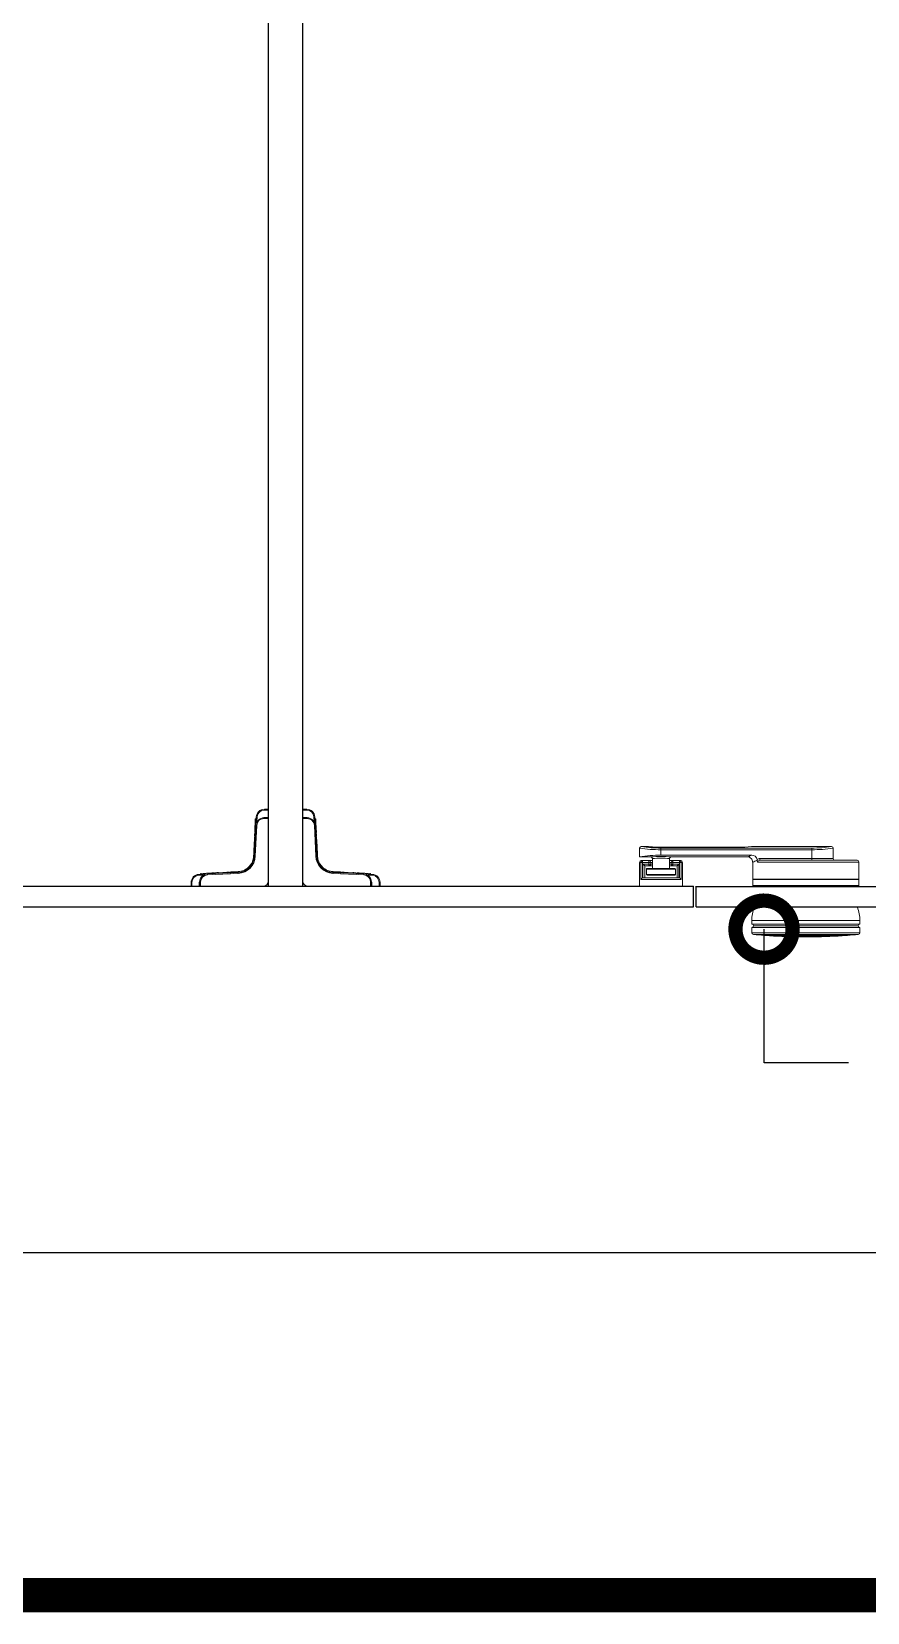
# Model space of a CAD drawing. Extents: x -256 to 8104, y -176 to 5714.
# Drawn here: x 3546.2 to 3789.9, y 2764.2 to 3225.4 of the extents above; entities that cross this region are included whole.
import ezdxf

# ---------------------------------------------------------------- set-up
doc = ezdxf.new("R2010")
doc.units = 0
doc.header["$LTSCALE"] = 30
doc.layers.get('0').update_dxf_attribs({"linetype": 'CONTINUOUS'})
for name, color, linetype in [('0_toilet', 6, 'CONTINUOUS'), ('경첩', 4, 'CONTINUOUS'), ('잠금쇠(회전형)', 4, 'CONTINUOUS'), ('치수', 1, 'CONTINUOUS'), ('해치', 8, 'CONTINUOUS')]:
    doc.layers.add(name, color=color, linetype=linetype)

# ---------------------------------------------------------------- blocks, each defined once
blk = doc.blocks.new('_DOTSMALL')
at = {"color": 0, "linetype": 'ByBlock', "const_width": 0.5}
blk.add_lwpolyline([(-0.0625, 0, 1), (0.0625, 0, 1)], format="xyb", close=True, dxfattribs=at)
blk = doc.blocks.new('A$C63EC304E')
at = {"layer": '치수', "color": 1, "xscale": 2.5, "yscale": 2.5, "zscale": 2.5, "rotation": 234.3098741996962}
blk.add_blockref('_DOTSMALL', (0.312, 0.312), dxfattribs=at)
blk = doc.blocks.new('A$C2BC9653E')
at = {"layer": '치수', "xscale": 0.3333333333333333, "yscale": 0.3333333333333333, "zscale": 0.3333333333333333}
blk.add_blockref('A$C63EC304E', (0, 0), dxfattribs=at)
blk = doc.blocks.new('A$C7FC71301')
at = {"layer": '치수', "rotation": 180}
blk.add_blockref('A$C2BC9653E', (0.208, 0.208), dxfattribs=at)
blk = doc.blocks.new('A$C4A20372B')
at = {"layer": '치수'}
blk.add_blockref('A$C7FC71301', (0, 0), dxfattribs=at)
blk = doc.blocks.new('A$C566469F5')
at = {"layer": '치수'}
blk.add_blockref('A$C4A20372B', (0, 0), dxfattribs=at)
blk = doc.blocks.new('A$C7E317CD4')
at = {"layer": '해치', "xscale": 2, "yscale": 2, "zscale": 2}
blk.add_blockref('A$C566469F5', (0, 0), dxfattribs=at)
blk = doc.blocks.new('A$C601D7F27')
at = {"layer": '치수'}
blk.add_blockref('A$C7E317CD4', (0, 0), dxfattribs=at)
blk = doc.blocks.new('A$C38802C08')
at = {"layer": '치수'}
blk.add_blockref('A$C601D7F27', (0, 0), dxfattribs=at)
blk = doc.blocks.new('FOLDING_06')
at = {"color": 8}
blk.add_line((2484.16, 2869.24), (4446.74, 2869.24), dxfattribs=at)
at = {"color": 8, "const_width": 10}
blk.add_lwpolyline([(47.44, 2769.24), (5831.98, 2769.24)], dxfattribs=at)
at = {"layer": '0_toilet'}
for p, q in [((3615.18, 3701.05), (3615.18, 2976.05)), ((3625.28, 2976.04), (3625.28, 3701.04)), ((3739.21, 2976.05), (3509.86, 2976.05)), ((3739.21, 2970.06), (3739.21, 2976.06)), ((3739.96, 2970.06), (3739.96, 2976.06)), ((3739.96, 2976.05), (4051.75, 2976.05)), ((3509.86, 2970.05), (3739.21, 2970.05)), ((3739.96, 2970.05), (4051.75, 2970.05))]:
    blk.add_line(p, q, dxfattribs=at)
at = {"layer": '경첩', "color": 4, "linetype": 'Continuous', "lineweight": 15}
for p, q in [((3614.04, 2998.3), (3614.04, 2998.55)), ((3615.18, 2998.55), (3614.04, 2998.55)), ((3614.04, 2998.3), (3615.18, 2998.3)), ((3615.18, 2998.3), (3615.18, 2998.55)), ((3615.18, 2996.15), (3615.18, 2998.3)), ((3625.28, 2998.55), (3626.42, 2998.55)), ((3625.28, 2998.3), (3625.28, 2998.55)), ((3625.28, 2996.15), (3625.28, 2998.3)), ((3626.42, 2998.3), (3625.28, 2998.3)), ((3626.42, 2998.3), (3626.42, 2998.55)), ((3611.58, 2993.82), (3611.15, 2984.84)), ((3611.39, 2995.22), (3611.27, 2992.52)), ((3611.39, 2995.22), (3611.63, 2994.98)), ((3611.4, 2984.83), (3611.83, 2993.8)), ((3611.5, 2995.82), (3611.66, 2995.66)), ((3611.7, 2996.32), (3611.58, 2993.82)), ((3611.88, 2994.86), (3611.95, 2996.3)), ((3613.93, 2996.05), (3613.93, 2996.15)), ((3613.93, 2996.15), (3615.18, 2996.15)), ((3613.93, 2996.05), (3613.93, 2995.8)), ((3615.18, 2996.05), (3613.93, 2996.05)), ((3613.93, 2995.8), (3615.18, 2995.8)), ((3615.18, 2995.8), (3615.18, 2996.05)), ((3615.18, 2995.8), (3615.18, 2977.55)), ((3626.53, 2996.15), (3625.28, 2996.15)), ((3625.28, 2996.05), (3626.53, 2996.05)), ((3625.28, 2995.8), (3625.28, 2996.05)), ((3626.53, 2995.8), (3625.28, 2995.8)), ((3625.28, 2995.8), (3625.28, 2977.55)), ((3626.53, 2996.05), (3626.53, 2996.15)), ((3626.53, 2996.05), (3626.53, 2995.8)), ((3628.58, 2994.86), (3628.51, 2996.3)), ((3629.06, 2984.83), (3628.63, 2993.8)), ((3628.76, 2996.32), (3628.88, 2993.82)), ((3628.96, 2995.82), (3628.8, 2995.66)), ((3629.07, 2995.22), (3628.83, 2994.98)), ((3628.88, 2993.82), (3629.31, 2984.84)), ((3629.07, 2995.22), (3629.19, 2992.52)), ((3611.17, 2990.5), (3611.04, 2987.63)), ((3611.17, 2990.5), (3611.41, 2990.26)), ((3611.22, 2991.51), (3611.19, 2990.83)), ((3611.19, 2990.83), (3611.43, 2990.6)), ((3611.22, 2991.51), (3611.46, 2991.27)), ((3611.23, 2991.85), (3611.47, 2991.61)), ((3611.27, 2992.52), (3611.51, 2992.28)), ((3629.19, 2992.52), (3628.95, 2992.28)), ((3629.23, 2991.85), (3628.99, 2991.61)), ((3629.24, 2991.51), (3629, 2991.27)), ((3629.27, 2990.83), (3629.03, 2990.6)), ((3629.29, 2990.5), (3629.05, 2990.26)), ((3629.24, 2991.51), (3629.27, 2990.83)), ((3629.29, 2990.5), (3629.42, 2987.63)), ((3610.99, 2983.79), (3610.78, 2983.99)), ((3610.79, 2984), (3610.99, 2983.79)), ((3610.86, 2984.37), (3611.07, 2984.15)), ((3610.89, 2984.59), (3611.11, 2984.36)), ((3610.94, 2985.5), (3610.91, 2984.85)), ((3610.96, 2985.94), (3610.94, 2985.6)), ((3610.94, 2985.6), (3611.18, 2985.36)), ((3610.94, 2985.6), (3610.94, 2985.5)), ((3610.94, 2985.5), (3611.17, 2985.26)), ((3611, 2986.96), (3610.96, 2986.04)), ((3610.96, 2986.04), (3611.2, 2985.8)), ((3610.96, 2986.04), (3610.96, 2985.94)), ((3610.96, 2985.94), (3611.2, 2985.7)), ((3611, 2986.96), (3611.24, 2986.72)), ((3611.04, 2987.62), (3611.02, 2987.2)), ((3611.02, 2987.2), (3611.25, 2986.96)), ((3611.04, 2987.63), (3611.27, 2987.39)), ((3611.04, 2987.62), (3611.27, 2987.38)), ((3629.42, 2987.63), (3629.19, 2987.39)), ((3629.42, 2987.62), (3629.19, 2987.38)), ((3629.44, 2987.2), (3629.21, 2986.96)), ((3629.46, 2986.96), (3629.22, 2986.72)), ((3629.5, 2986.04), (3629.26, 2985.8)), ((3629.5, 2985.94), (3629.26, 2985.7)), ((3629.52, 2985.6), (3629.28, 2985.36)), ((3629.52, 2985.5), (3629.29, 2985.26)), ((3629.57, 2984.59), (3629.35, 2984.36)), ((3629.6, 2984.37), (3629.39, 2984.15)), ((3629.42, 2987.62), (3629.44, 2987.2)), ((3629.46, 2986.96), (3629.5, 2986.04)), ((3629.67, 2984), (3629.47, 2983.79)), ((3629.47, 2983.79), (3629.68, 2983.99)), ((3629.5, 2986.04), (3629.5, 2985.94)), ((3629.5, 2985.94), (3629.52, 2985.6)), ((3629.52, 2985.6), (3629.52, 2985.5)), ((3629.52, 2985.5), (3629.55, 2984.85)), ((3597.42, 2979.66), (3594.92, 2979.54)), ((3594.93, 2979.29), (3596.38, 2979.36)), ((3595.42, 2979.73), (3595.5, 2979.82)), ((3595.42, 2979.73), (3595.58, 2979.57)), ((3598.72, 2979.97), (3595.5, 2979.82)), ((3606.4, 2980.08), (3597.42, 2979.66)), ((3597.43, 2979.41), (3606.41, 2979.83)), ((3598.72, 2979.97), (3598.95, 2979.73)), ((3599.39, 2980), (3599.63, 2979.76)), ((3599.73, 2980.02), (3599.97, 2979.78)), ((3603.1, 2980.18), (3600.4, 2980.05)), ((3600.4, 2980.05), (3600.64, 2979.81)), ((3603.1, 2980.18), (3603.34, 2979.94)), ((3603.78, 2980.21), (3604.02, 2979.97)), ((3604.12, 2980.23), (3604.36, 2979.99)), ((3606.14, 2980.32), (3604.79, 2980.26)), ((3604.79, 2980.26), (3605.03, 2980.02)), ((3606.38, 2980.33), (3606.14, 2980.32)), ((3606.14, 2980.32), (3606.38, 2980.08)), ((3607.39, 2980.49), (3607.59, 2980.29)), ((3607.92, 2980.67), (3608.11, 2980.47)), ((3608.17, 2980.77), (3608.35, 2980.58)), ((3608.63, 2981.02), (3608.81, 2980.84)), ((3608.84, 2981.16), (3609.02, 2980.98)), ((3609.93, 2982.19), (3610.11, 2982.01)), ((3610.08, 2982.39), (3610.26, 2982.22)), ((3610.35, 2982.83), (3610.53, 2982.65)), ((3610.47, 2983.07), (3610.65, 2982.88)), ((3610.63, 2983.47), (3610.82, 2983.28)), ((3629.83, 2983.47), (3629.64, 2983.28)), ((3629.99, 2983.07), (3629.81, 2982.88)), ((3630.11, 2982.83), (3629.93, 2982.65)), ((3630.38, 2982.39), (3630.2, 2982.22)), ((3630.53, 2982.19), (3630.35, 2982.01)), ((3631.62, 2981.16), (3631.44, 2980.98)), ((3631.83, 2981.02), (3631.65, 2980.84)), ((3632.29, 2980.77), (3632.11, 2980.58)), ((3632.54, 2980.67), (3632.35, 2980.47)), ((3633.07, 2980.49), (3632.87, 2980.29)), ((3643.03, 2979.41), (3634.05, 2979.83)), ((3634.06, 2980.08), (3643.04, 2979.66)), ((3634.08, 2980.33), (3634.32, 2980.32)), ((3634.32, 2980.32), (3634.08, 2980.08)), ((3634.32, 2980.32), (3635.67, 2980.26)), ((3635.67, 2980.26), (3635.43, 2980.02)), ((3636.34, 2980.23), (3636.1, 2979.99)), ((3636.68, 2980.21), (3636.44, 2979.97)), ((3637.36, 2980.18), (3637.12, 2979.94)), ((3637.36, 2980.18), (3640.06, 2980.05)), ((3640.06, 2980.05), (3639.82, 2979.81)), ((3640.73, 2980.02), (3640.49, 2979.78)), ((3641.07, 2980), (3640.83, 2979.76)), ((3641.74, 2979.97), (3641.51, 2979.73)), ((3641.74, 2979.97), (3644.96, 2979.82)), ((3643.04, 2979.66), (3645.54, 2979.54)), ((3645.53, 2979.29), (3644.08, 2979.36)), ((3645.04, 2979.73), (3644.88, 2979.57)), ((3645.04, 2979.73), (3644.96, 2979.82)), ((3592.93, 2977.19), (3592.68, 2977.19)), ((3592.68, 2977.19), (3592.68, 2976.05)), ((3592.68, 2976.05), (3592.93, 2976.05)), ((3592.93, 2976.05), (3592.93, 2977.19)), ((3592.93, 2976.05), (3595.08, 2976.05)), ((3595.08, 2976.05), (3595.08, 2977.3)), ((3595.08, 2977.3), (3595.18, 2977.3)), ((3595.18, 2977.31), (3595.43, 2977.31)), ((3595.18, 2977.31), (3595.18, 2976.05)), ((3595.18, 2976.05), (3595.43, 2976.05)), ((3595.43, 2976.05), (3595.43, 2977.31)), ((3613.68, 2976.05), (3595.43, 2976.05)), ((3626.78, 2976.05), (3645.03, 2976.05)), ((3645.03, 2976.05), (3645.03, 2977.31)), ((3645.28, 2977.31), (3645.03, 2977.31)), ((3645.28, 2976.05), (3645.03, 2976.05)), ((3645.28, 2977.31), (3645.28, 2976.05)), ((3645.38, 2977.3), (3645.28, 2977.3)), ((3645.38, 2976.05), (3645.38, 2977.3)), ((3647.53, 2976.05), (3645.38, 2976.05)), ((3647.53, 2976.05), (3647.53, 2977.19)), ((3647.53, 2977.19), (3647.78, 2977.19)), ((3647.78, 2976.05), (3647.53, 2976.05)), ((3647.78, 2977.19), (3647.78, 2976.05))]:
    blk.add_line(p, q, dxfattribs=at)
at = {"layer": '경첩', "color": 4, "linetype": 'Continuous', "lineweight": 15, "flags": 128}
for points in [[(3611.42, 2995.73), (3611.41, 2995.63), (3611.41, 2995.5), (3611.4, 2995.37), (3611.39, 2995.22)], [(3611.42, 2995.73), (3611.44, 2995.75), (3611.45, 2995.77), (3611.47, 2995.79), (3611.48, 2995.8), (3611.49, 2995.81), (3611.5, 2995.81), (3611.5, 2995.82), (3611.5, 2995.82)], [(3611.58, 2993.82), (3611.58, 2993.81), (3611.6, 2993.81), (3611.62, 2993.81), (3611.65, 2993.81), (3611.69, 2993.81), (3611.73, 2993.81), (3611.78, 2993.81), (3611.83, 2993.8)], [(3611.95, 2996.3), (3611.9, 2996.31), (3611.85, 2996.31), (3611.81, 2996.31), (3611.77, 2996.31), (3611.74, 2996.31), (3611.71, 2996.31), (3611.7, 2996.31), (3611.7, 2996.32)], [(3628.51, 2996.3), (3628.56, 2996.31), (3628.61, 2996.31), (3628.65, 2996.31), (3628.69, 2996.31), (3628.72, 2996.31), (3628.75, 2996.31), (3628.76, 2996.31), (3628.76, 2996.32)], [(3628.88, 2993.82), (3628.88, 2993.81), (3628.86, 2993.81), (3628.84, 2993.81), (3628.81, 2993.81), (3628.77, 2993.81), (3628.73, 2993.81), (3628.68, 2993.81), (3628.63, 2993.8)], [(3629.04, 2995.73), (3629.02, 2995.75), (3629.01, 2995.77), (3628.99, 2995.79), (3628.98, 2995.8), (3628.97, 2995.81), (3628.96, 2995.81), (3628.96, 2995.82), (3628.96, 2995.82)], [(3629.04, 2995.73), (3629.05, 2995.63), (3629.05, 2995.5), (3629.06, 2995.37), (3629.07, 2995.22)], [(3611.27, 2992.52), (3611.26, 2992.39), (3611.25, 2992.26), (3611.25, 2992.15), (3611.24, 2992.04), (3611.24, 2991.96), (3611.24, 2991.9), (3611.24, 2991.86), (3611.23, 2991.85)], [(3629.19, 2992.52), (3629.2, 2992.39), (3629.21, 2992.26), (3629.21, 2992.15), (3629.22, 2992.04), (3629.22, 2991.96), (3629.22, 2991.9), (3629.22, 2991.86), (3629.23, 2991.85)], [(3610.79, 2984), (3610.79, 2983.99), (3610.79, 2984)], [(3610.89, 2984.59), (3610.87, 2984.43), (3610.86, 2984.37)], [(3611.02, 2987.2), (3611.01, 2987.12), (3611.01, 2987.04), (3611, 2986.96)], [(3611.04, 2987.63), (3611.04, 2987.63), (3611.04, 2987.62)], [(3611.15, 2984.84), (3611.16, 2984.84), (3611.17, 2984.84), (3611.2, 2984.84), (3611.23, 2984.84), (3611.27, 2984.84), (3611.31, 2984.83), (3611.36, 2984.83), (3611.4, 2984.83)], [(3629.31, 2984.84), (3629.3, 2984.84), (3629.29, 2984.84), (3629.26, 2984.84), (3629.23, 2984.84), (3629.19, 2984.84), (3629.15, 2984.83), (3629.1, 2984.83), (3629.06, 2984.83)], [(3629.42, 2987.63), (3629.42, 2987.63), (3629.42, 2987.62)], [(3629.44, 2987.2), (3629.45, 2987.12), (3629.45, 2987.04), (3629.46, 2986.96)], [(3629.57, 2984.59), (3629.59, 2984.43), (3629.6, 2984.37)], [(3629.67, 2984), (3629.67, 2983.99), (3629.67, 2984)], [(3594.93, 2979.29), (3594.93, 2979.34), (3594.93, 2979.39), (3594.93, 2979.43), (3594.93, 2979.47), (3594.92, 2979.5), (3594.92, 2979.52), (3594.92, 2979.54), (3594.92, 2979.54)], [(3597.42, 2979.66), (3597.42, 2979.66), (3597.42, 2979.64), (3597.42, 2979.62), (3597.43, 2979.59), (3597.43, 2979.55), (3597.43, 2979.51), (3597.43, 2979.46), (3597.43, 2979.41)], [(3599.39, 2980), (3599.38, 2980), (3599.34, 2980), (3599.28, 2980), (3599.19, 2979.99), (3599.09, 2979.99), (3598.97, 2979.98), (3598.85, 2979.98), (3598.72, 2979.97)], [(3600.4, 2980.05), (3600.29, 2980.05), (3600.17, 2980.04), (3600.07, 2980.03), (3599.97, 2980.03), (3599.89, 2980.03), (3599.82, 2980.02), (3599.77, 2980.02), (3599.74, 2980.02), (3599.73, 2980.02)], [(3603.78, 2980.21), (3603.77, 2980.21), (3603.73, 2980.21), (3603.67, 2980.2), (3603.58, 2980.2), (3603.48, 2980.2), (3603.36, 2980.19), (3603.24, 2980.18), (3603.1, 2980.18)], [(3604.79, 2980.26), (3604.66, 2980.25), (3604.53, 2980.25), (3604.42, 2980.24), (3604.32, 2980.24), (3604.23, 2980.23), (3604.17, 2980.23), (3604.13, 2980.23), (3604.12, 2980.23)], [(3606.4, 2980.08), (3606.4, 2980.08), (3606.4, 2980.06), (3606.4, 2980.04), (3606.4, 2980.01), (3606.4, 2979.97), (3606.4, 2979.93), (3606.41, 2979.88), (3606.41, 2979.83)], [(3634.06, 2980.08), (3634.06, 2980.08), (3634.06, 2980.06), (3634.06, 2980.04), (3634.06, 2980.01), (3634.06, 2979.97), (3634.06, 2979.93), (3634.05, 2979.88), (3634.05, 2979.83)], [(3635.67, 2980.26), (3635.8, 2980.25), (3635.93, 2980.25), (3636.04, 2980.24), (3636.14, 2980.24), (3636.23, 2980.23), (3636.29, 2980.23), (3636.33, 2980.23), (3636.34, 2980.23)], [(3636.68, 2980.21), (3636.69, 2980.21), (3636.73, 2980.21), (3636.79, 2980.2), (3636.88, 2980.2), (3636.98, 2980.2), (3637.1, 2980.19), (3637.22, 2980.18), (3637.36, 2980.18)], [(3640.06, 2980.05), (3640.17, 2980.05), (3640.29, 2980.04), (3640.39, 2980.03), (3640.49, 2980.03), (3640.57, 2980.03), (3640.64, 2980.02), (3640.69, 2980.02), (3640.72, 2980.02), (3640.73, 2980.02)], [(3641.07, 2980), (3641.08, 2980), (3641.12, 2980), (3641.18, 2980), (3641.27, 2979.99), (3641.37, 2979.99), (3641.49, 2979.98), (3641.61, 2979.98), (3641.74, 2979.97)], [(3643.04, 2979.66), (3643.04, 2979.66), (3643.04, 2979.64), (3643.04, 2979.62), (3643.03, 2979.59), (3643.03, 2979.55), (3643.03, 2979.51), (3643.03, 2979.46), (3643.03, 2979.41)], [(3645.53, 2979.29), (3645.53, 2979.34), (3645.53, 2979.39), (3645.53, 2979.43), (3645.53, 2979.47), (3645.54, 2979.5), (3645.54, 2979.52), (3645.54, 2979.54), (3645.54, 2979.54)]]:
    blk.add_lwpolyline(points, dxfattribs=at)
at = {"layer": '경첩', "color": 4, "linetype": 'Continuous', "lineweight": 15}
for centre, radius, start, end in [((3614.04, 2996.2), 2.35, 90, 177.3017), ((3614.04, 2996.2), 2.1, 90, 177.3017), ((3626.42, 2996.2), 2.35, 2.6983, 90), ((3626.42, 2996.2), 2.1, 2.6983, 90), ((3613.93, 2993.7), 2.35, 90, 177.3017), ((3613.93, 2993.7), 2.1, 90, 177.3017), ((3626.53, 2993.7), 2.35, 2.6983, 90), ((3626.53, 2993.7), 2.1, 2.6983, 90), ((3606.16, 2985.08), 5, 272.6983, 357.3017), ((3606.16, 2985.08), 5.25, 272.6983, 357.3017), ((3606.16, 2985.08), 4.75, 340.234, 346.7569), ((3606.16, 2985.08), 4.75, 346.8377, 351.3944), ((3606.16, 2985.08), 4.75, 354.0912, 357.3017), ((3634.3, 2985.08), 5.25, 182.6983, 267.3017), ((3634.3, 2985.08), 5, 182.6983, 267.3017), ((3634.3, 2985.08), 4.75, 182.6983, 185.9088), ((3634.3, 2985.08), 4.75, 188.6056, 193.1623), ((3634.3, 2985.08), 4.75, 193.2431, 199.766), ((3595.03, 2977.19), 2.35, 92.6983, 180), ((3595.03, 2977.19), 2.1, 92.6983, 180), ((3597.53, 2977.31), 2.35, 92.6983, 180), ((3597.53, 2977.31), 2.1, 92.6983, 180), ((3606.16, 2985.08), 4.75, 272.6983, 285), ((3606.16, 2985.08), 4.75, 284.9998, 291.7506), ((3606.16, 2985.08), 4.75, 294.9948, 301.2998), ((3606.16, 2985.08), 4.75, 301.2991, 304.3858), ((3606.16, 2985.08), 4.75, 304.3849, 322.5608), ((3606.16, 2985.08), 4.75, 322.5612, 325.6145), ((3606.16, 2985.08), 4.75, 325.6151, 331.8264), ((3606.16, 2985.08), 4.75, 335.0052, 340.234), ((3634.3, 2985.08), 4.75, 199.766, 204.9948), ((3634.3, 2985.08), 4.75, 208.1736, 214.3849), ((3634.3, 2985.08), 4.75, 214.3855, 217.4388), ((3634.3, 2985.08), 4.75, 217.4392, 235.6151), ((3634.3, 2985.08), 4.75, 235.6142, 238.7009), ((3634.3, 2985.08), 4.75, 238.7002, 245.0052), ((3634.3, 2985.08), 4.75, 248.2494, 255.0002), ((3634.3, 2985.08), 4.75, 255, 267.3017), ((3642.93, 2977.31), 2.1, 0, 87.3017), ((3642.93, 2977.31), 2.35, 0, 87.3017), ((3645.43, 2977.19), 2.1, 0, 87.3017), ((3645.43, 2977.19), 2.35, 0, 87.3017), ((3613.68, 2977.55), 1.5, 270, 0), ((3626.78, 2977.55), 1.5, 180, 270)]:
    blk.add_arc(centre, radius, start, end, dxfattribs=at)
at = {"layer": '잠금쇠(회전형)', "linetype": 'Continuous', "lineweight": 15}
for p, q in [((3723.46, 2987.15), (3723.46, 2984.65)), ((3723.46, 2984.65), (3726.73, 2984.65)), ((3725.8, 2987.65), (3723.96, 2987.65)), ((3726.73, 2984.66), (3726.73, 2984.66)), ((3727.21, 2984.16), (3727.21, 2981.3)), ((3752.21, 2987.46), (3729.71, 2987.46)), ((3752.21, 2987.46), (3729.71, 2987.46)), ((3729.71, 2987.46), (3729.71, 2987.46)), ((3729.71, 2987.22), (3773.71, 2987.22)), ((3729.71, 2986.73), (3729.71, 2987.22)), ((3729.71, 2986.73), (3729.71, 2985.15)), ((3773.71, 2986.73), (3729.71, 2986.73)), ((3756.16, 2985.15), (3729.71, 2985.15)), ((3732.21, 2981.3), (3732.21, 2984.15)), ((3732.71, 2984.65), (3739.97, 2984.65)), ((3741.96, 2984.65), (3754.89, 2984.65)), ((3752.21, 2987.46), (3752.21, 2987.46)), ((3754.89, 2984.66), (3754.89, 2984.66)), ((3779.46, 2987.65), (3756.11, 2987.65)), ((3757.78, 2983.66), (3757.76, 2983.85)), ((3758.56, 2983.65), (3758.56, 2984.15)), ((3758.56, 2984.15), (3773.71, 2984.15)), ((3773.71, 2987.22), (3773.71, 2986.73)), ((3773.71, 2984.15), (3773.71, 2986.73)), ((3773.71, 2983.65), (3773.71, 2984.15)), ((3773.71, 2984.15), (3779.96, 2984.15)), ((3779.96, 2984.15), (3779.96, 2987.15)), ((3723.46, 2983.05), (3723.46, 2976.05)), ((3723.86, 2983.05), (3723.46, 2983.05)), ((3723.86, 2978.05), (3723.86, 2983.05)), ((3723.86, 2983.05), (3724.33, 2983.05)), ((3723.96, 2983.55), (3724.33, 2983.55)), ((3724.33, 2983.05), (3724.33, 2983.55)), ((3724.33, 2983.55), (3726.21, 2983.55)), ((3724.33, 2983.05), (3724.33, 2978.51)), ((3726.21, 2983.05), (3724.33, 2983.05)), ((3724.46, 2982.55), (3726.21, 2982.55)), ((3724.46, 2978.55), (3724.46, 2982.55)), ((3724.96, 2982.05), (3724.46, 2982.55)), ((3724.96, 2982.05), (3724.96, 2978.55)), ((3726.21, 2982.05), (3724.96, 2982.05)), ((3725.46, 2981.05), (3725.46, 2979.55)), ((3732.6, 2981.05), (3725.46, 2981.05)), ((3725.46, 2979.55), (3732.6, 2979.55)), ((3725.71, 2981.3), (3732.43, 2981.3)), ((3732.43, 2979.3), (3725.71, 2979.3)), ((3726.21, 2983.05), (3726.21, 2983.55)), ((3726.21, 2983.55), (3727.21, 2983.55)), ((3726.21, 2982.55), (3726.21, 2983.05)), ((3726.71, 2983.05), (3726.21, 2983.05)), ((3726.21, 2982.55), (3726.21, 2982.05)), ((3726.21, 2982.55), (3726.71, 2982.55)), ((3727.21, 2982.05), (3726.21, 2982.05)), ((3726.71, 2983.05), (3726.71, 2982.55)), ((3727.21, 2983.05), (3726.71, 2983.05)), ((3726.71, 2982.55), (3727.21, 2982.55)), ((3732.21, 2983.55), (3733.21, 2983.55)), ((3732.71, 2983.05), (3732.21, 2983.05)), ((3732.21, 2982.55), (3732.71, 2982.55)), ((3733.21, 2982.05), (3732.21, 2982.05)), ((3732.43, 2981.3), (3733.71, 2981.3)), ((3733.71, 2979.3), (3732.43, 2979.3)), ((3733.96, 2981.05), (3732.6, 2981.05)), ((3732.6, 2979.55), (3733.96, 2979.55)), ((3733.21, 2983.05), (3732.71, 2983.05)), ((3732.71, 2982.55), (3732.71, 2983.05)), ((3732.71, 2982.55), (3733.21, 2982.55)), ((3733.21, 2983.55), (3733.21, 2983.05)), ((3733.21, 2983.55), (3735.09, 2983.55)), ((3735.09, 2983.05), (3733.21, 2983.05)), ((3733.21, 2983.05), (3733.21, 2982.55)), ((3733.21, 2982.55), (3734.96, 2982.55)), ((3733.21, 2982.55), (3733.21, 2982.05)), ((3734.46, 2982.05), (3733.21, 2982.05)), ((3733.96, 2979.55), (3733.96, 2981.05)), ((3734.96, 2982.55), (3734.46, 2982.05)), ((3734.46, 2978.55), (3734.46, 2982.05)), ((3734.96, 2982.55), (3734.96, 2978.55)), ((3735.09, 2983.55), (3735.09, 2983.05)), ((3735.09, 2983.55), (3735.46, 2983.55)), ((3735.09, 2978.51), (3735.09, 2983.05)), ((3735.09, 2983.05), (3735.56, 2983.05)), ((3735.56, 2983.05), (3735.56, 2978.05)), ((3735.96, 2983.05), (3735.56, 2983.05)), ((3735.96, 2976.05), (3735.96, 2983.05)), ((3756.46, 2983.08), (3756.46, 2978.15)), ((3787.46, 2983.15), (3757.91, 2983.15)), ((3758.56, 2983.65), (3786.96, 2983.65)), ((3787.46, 2978.15), (3787.46, 2983.15)), ((3723.46, 2976.05), (3735.96, 2976.05)), ((3735.56, 2978.05), (3723.86, 2978.05)), ((3724.33, 2978.51), (3724.46, 2978.55)), ((3724.46, 2978.55), (3724.54, 2978.55)), ((3724.54, 2978.55), (3734.88, 2978.55)), ((3734.88, 2978.55), (3734.96, 2978.55)), ((3734.96, 2978.55), (3735.09, 2978.51)), ((3787.46, 2978.15), (3756.46, 2978.15)), ((3756.46, 2978.05), (3756.46, 2976.3)), ((3756.46, 2978.05), (3787.46, 2978.05)), ((3756.46, 2976.3), (3787.46, 2976.3)), ((3787.21, 2976.05), (3756.71, 2976.05)), ((3764.21, 2978.15), (3764.21, 2978.05)), ((3779.71, 2978.05), (3779.71, 2978.15)), ((3784.35, 2978.05), (3784.35, 2978.15)), ((3786.44, 2978.05), (3786.44, 2978.15)), ((3786.46, 2978.05), (3786.46, 2978.15)), ((3787.46, 2976.3), (3787.46, 2978.05)), ((3787, 2969.96), (3756.92, 2969.96)), ((3757.06, 2970.05), (3771.96, 2970.05)), ((3771.96, 2970.05), (3786.86, 2970.05)), ((3756.21, 2966.05), (3756.21, 2965.05)), ((3787.71, 2966.05), (3756.21, 2966.05)), ((3787.71, 2965.05), (3787.71, 2966.05)), ((3787.71, 2965.05), (3756.21, 2965.05)), ((3756.21, 2964.05), (3756.21, 2962.51)), ((3787.71, 2964.05), (3756.21, 2964.05)), ((3756.21, 2962.51), (3771.96, 2962.51)), ((3771.96, 2962.01), (3756.66, 2962.01)), ((3787.21, 2964.55), (3756.71, 2964.55)), ((3787.21, 2964.55), (3756.71, 2964.55)), ((3759.82, 2961.74), (3771.96, 2961.74)), ((3759.83, 2961.74), (3784.08, 2961.74)), ((3783.79, 2961.72), (3760.12, 2961.72)), ((3766.29, 2961.56), (3766.37, 2961.56)), ((3766.37, 2961.56), (3777.54, 2961.56)), ((3769.26, 2961.47), (3769.26, 2961.56)), ((3769.78, 2961.3), (3774.13, 2961.3)), ((3769.78, 2961.3), (3774.13, 2961.3)), ((3770.15, 2961.56), (3770.15, 2961.45)), ((3770.15, 2961.45), (3773.77, 2961.45)), ((3773.71, 2961.33), (3770.21, 2961.33)), ((3771.96, 2962.51), (3787.71, 2962.51)), ((3787.26, 2962.01), (3771.96, 2962.01)), ((3771.96, 2961.74), (3784.09, 2961.74)), ((3773.77, 2961.45), (3773.77, 2961.56)), ((3774.66, 2961.56), (3774.66, 2961.47)), ((3777.54, 2961.56), (3777.7, 2961.55)), ((3787.71, 2962.51), (3787.71, 2964.05))]:
    blk.add_line(p, q, dxfattribs=at)
at = {"layer": '잠금쇠(회전형)', "linetype": 'Continuous', "lineweight": 15, "flags": 128}
for points in [[(3729.71, 2987.46), (3729.06, 2987.46), (3728.41, 2987.48), (3727.81, 2987.51), (3727.25, 2987.54), (3726.78, 2987.57), (3726.38, 2987.6), (3726.08, 2987.63), (3725.88, 2987.65), (3725.8, 2987.65), (3725.8, 2987.65)], [(3766.27, 2961.5), (3766.09, 2961.52), (3766.02, 2961.54), (3766.05, 2961.55), (3766.17, 2961.55), (3766.29, 2961.56)], [(3770.21, 2961.33), (3770.19, 2961.33), (3770.18, 2961.34), (3770.17, 2961.35), (3770.16, 2961.36), (3770.16, 2961.38), (3770.15, 2961.4), (3770.15, 2961.43), (3770.15, 2961.45)], [(3773.71, 2961.33), (3773.72, 2961.33), (3773.73, 2961.34), (3773.74, 2961.35), (3773.75, 2961.36), (3773.76, 2961.38), (3773.76, 2961.4), (3773.77, 2961.43), (3773.77, 2961.45)], [(3777.7, 2961.55), (3777.76, 2961.55), (3777.88, 2961.55), (3777.89, 2961.53), (3777.81, 2961.52), (3777.64, 2961.5)]]:
    blk.add_lwpolyline(points, dxfattribs=at)
at = {"layer": '잠금쇠(회전형)', "linetype": 'Continuous', "lineweight": 15}
for centre, radius, start, end in [((3723.96, 2987.15), 0.5, 90, 180), ((3729.75, 3033.12), 46.39, 262.2082, 269.9516), ((3729.76, 2945.23), 39.93, 90.0704, 99.0775), ((3729.75, 3026.07), 38.85, 261.4299, 269.9411), ((3729.71, 2944.41), 40.36, 85.7371, 94.238), ((3726.71, 2984.15), 0.5, 0.4364, 88.0475), ((3729.71, 2956.57), 27.7, 84.8219, 95.1479), ((3732.71, 2984.15), 0.5, 89.9688, 179.9724), ((3740.96, 2945.35), 39.32, 88.5426, 91.4397), ((3752.2, 3027.08), 39.62, 270.014, 275.6703), ((3747.46, 3005.68), 22.3, 289.4853, 292.988), ((3754.89, 2983.09), 1.56, 359.595, 89.9503), ((3756.24, 2983.62), 1.54, 8.6008, 92.9035), ((3758.55, 2982.98), 1.18, 89.4884, 132.259), ((3773.67, 3026.01), 38.79, 270.0516, 278.5774), ((3773.67, 3033.05), 46.32, 270.0429, 277.7974), ((3779.46, 2987.15), 0.5, 0, 90), ((3780.46, 2984.15), 0.5, 180, 270), ((3723.96, 2983.05), 0.5, 90, 180), ((3724.34, 2983.07), 0.485, 91.9622, 181.8362), ((3725.71, 2981.05), 0.25, 90, 180), ((3725.71, 2979.55), 0.25, 180, 270), ((3726.21, 2983.05), 0.5, 0, 90), ((3726.21, 2982.55), 0.5, 270, 0), ((3733.21, 2983.05), 0.5, 90, 180), ((3733.21, 2982.55), 0.5, 180, 270), ((3733.71, 2981.05), 0.25, 0, 90), ((3733.71, 2979.55), 0.25, 270, 0), ((3735.07, 2983.07), 0.485, 358.1638, 88.0378), ((3735.46, 2983.05), 0.5, 0, 90), ((3778.4, 2935.42), 52.46, 113.1385, 114.7084), ((3759.47, 2983.8), 1.69, 184.5827, 202.3275), ((3758.49, 2983.07), 0.588, 82.6337, 171.8516), ((3786.96, 2983.15), 0.5, 0, 90), ((3724.62, 2977.75), 0.816, 110.8265, 158.264), ((3734.8, 2977.75), 0.816, 21.736, 69.1735), ((3756.71, 2976.3), 0.25, 180, 270), ((3787.21, 2976.3), 0.25, 270, 0), ((3767.25, 2966.05), 11.04, 159.2996, 180), ((3757.06, 2969.9), 0.15, 90, 159.2996), ((3786.86, 2969.9), 0.15, 20.7004, 90), ((3776.67, 2966.05), 11.04, 0, 20.7004), ((3756.21, 2964.55), 0.5, 0, 90), ((3756.21, 2964.55), 0.5, 270, 0), ((3756.71, 2962.51), 0.5, 180, 264.5584), ((3771.96, 3122.6), 161.31, 264.5584, 265.686), ((3759.83, 2961.87), 0.125, 265.686, 270), ((3760.13, 2961.84), 0.125, 235.4626, 265.7969), ((3771.96, 3122.75), 161.46, 265.7969, 269.2276), ((3766.25, 2959.77), 1.78, 88.6382, 96.0273), ((3772.23, 3042.21), 80.92, 265.7789, 267.8287), ((3772.32, 3042.23), 80.82, 266.5383, 267.829), ((3769.14, 2961.45), 0.114, 281.5317, 6.6087), ((3770.21, 2992.06), 30.74, 268.0585, 270.0013), ((3770.15, 2984.02), 22.57, 267.7351, 270.0014), ((3773.72, 2991.78), 30.45, 269.9897, 271.9505), ((3773.77, 2983.81), 22.36, 269.9881, 272.2754), ((3771.96, 3122.75), 161.46, 270.7724, 274.2031), ((3771.6, 3042.23), 80.82, 272.171, 273.4617), ((3774.77, 2961.45), 0.114, 173.3913, 258.4683), ((3771.69, 3042.21), 80.92, 272.1713, 274.2211), ((3777.65, 2961.59), 0.0882, 204.5731, 265.3621), ((3777.72, 2960.43), 1.13, 83.0858, 90.7191), ((3783.78, 2961.84), 0.125, 274.2031, 304.5374), ((3784.08, 2961.87), 0.125, 270, 274.314), ((3771.96, 3122.6), 161.31, 274.314, 275.4416), ((3787.71, 2964.55), 0.5, 90, 180), ((3787.71, 2964.55), 0.5, 180, 270), ((3787.21, 2962.51), 0.5, 275.4416, 0)]:
    blk.add_arc(centre, radius, start, end, dxfattribs=at)
at = {"layer": '치수'}
for p, q in [((3759.76, 2924.55), (3759.76, 2963.55)), ((3784.4, 2924.55), (3759.76, 2924.55))]:
    blk.add_line(p, q, dxfattribs=at)
at = {"layer": '해치', "xscale": -20, "yscale": 20, "zscale": 20, "rotation": 89.9999999999999}
blk.add_blockref('A$C38802C08', (3763.93, 2967.72), dxfattribs=at)

msp = doc.modelspace()

# ---------------------------------------------------------------- block references
msp.add_blockref('FOLDING_06', (0, 0))

doc.saveas('drawing.dxf')
